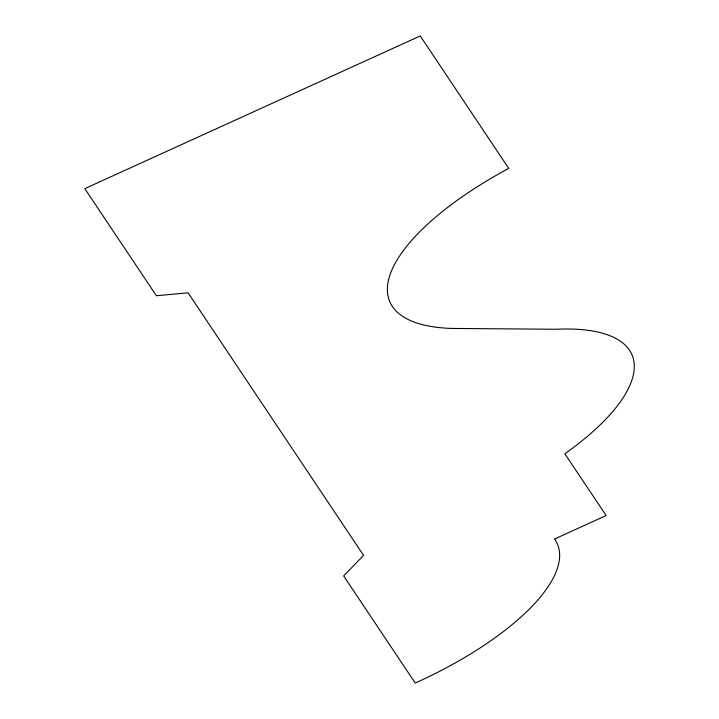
<?xml version="1.0" encoding="UTF-8"?>
<svg xmlns="http://www.w3.org/2000/svg" width="719" height="719" viewBox="0 0 719 719"><rect width="100%" height="100%" fill="white"/><g stroke="black" fill="none" stroke-linecap="round" stroke-linejoin="round"><path stroke-width="1.08" d="M363.562 555.374L343.655 575.946L415.231 683.05A196.539 72.349 -23 0 0 554.547 539.034L606.144 515.541L564.846 453.743A204.421 75.252 -23 0 0 556.281 329.257L452.521 328.448A213.058 78.434 -23 0 1 508.737 168.381L420.229 35.95L84.806 188.63L156.383 295.734L188.081 292.813L363.562 555.374"/></g></svg>
